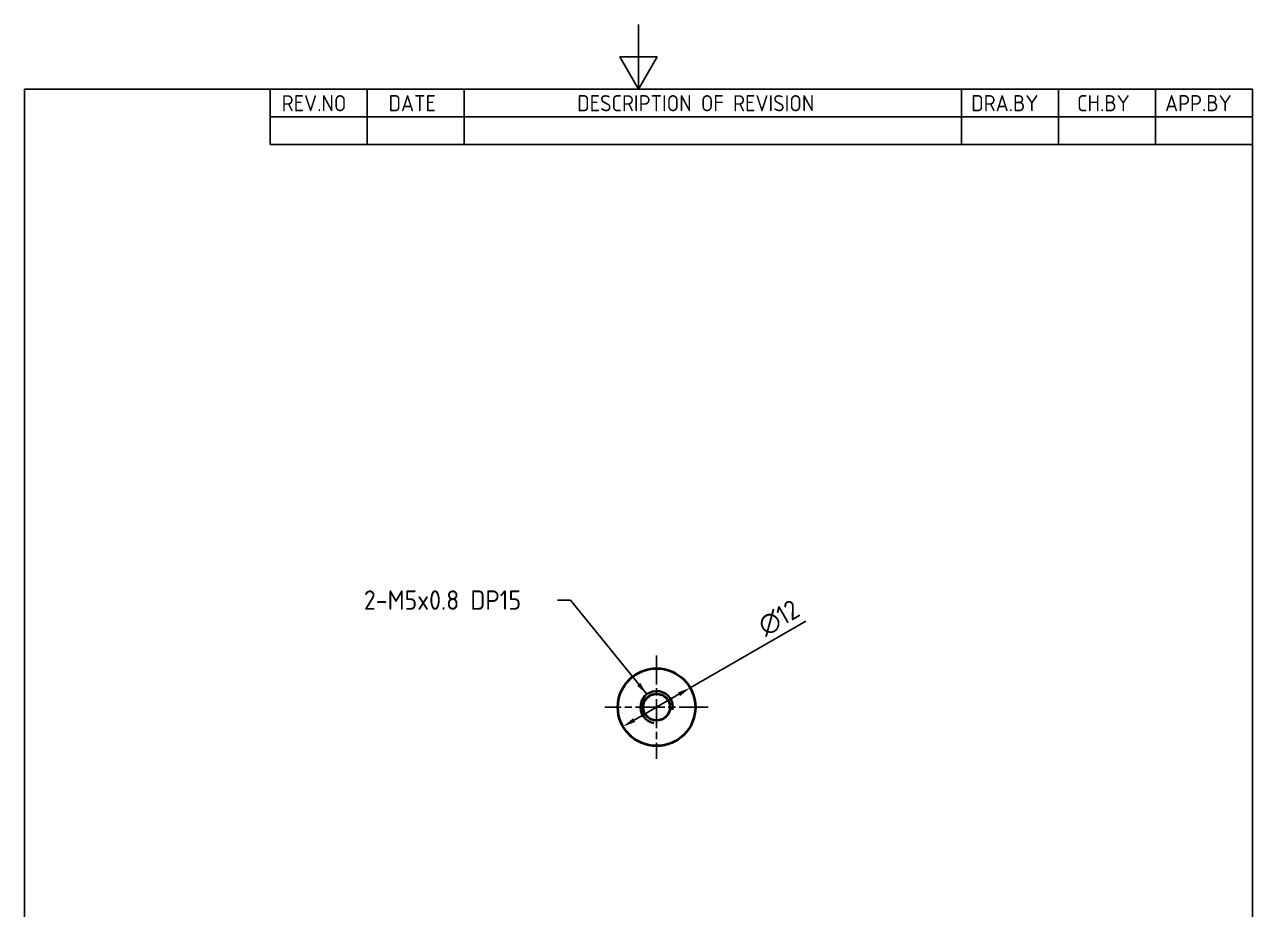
# Model space of a CAD drawing. Header units: millimetres. Extents: x 0 to 210, y 0 to 297.
# Drawn here: x 10 to 200, y 160.1 to 297 of the extents above; entities that cross this region are included whole.
import ezdxf

# ---------------------------------------------------------------- set-up
doc = ezdxf.new("R2010")
doc.units = ezdxf.units.MM
doc.linetypes.add('CHAIN', pattern=[0.35429999999999995, 0.2362, -0.0295, 0.0591, -0.0295])
doc.layers.get('0').update_dxf_attribs({"color": 3, "lineweight": 25})
for name, color, linetype, lineweight in [('가시적인 것(ISO)', 3, 'Continuous', 40), ('가시적인 좁은 것(ISO)', 3, 'Continuous', 35), ('경계(ISO)', 7, 'Continuous', 25), ('기호(ISO)', 5, 'Continuous', 25), ('중심 표식(ISO)', 1, 'Continuous', 25), ('치수(ISO)', 2, 'Continuous', 25)]:
    doc.layers.add(name, color=color, linetype=linetype, lineweight=lineweight)
doc.styles.add('ISO Proportiona M2B', font='isocp.shx')
doc.styles.add('치수 텍스트_PSTEK_POSCO', font='isocp.shx')
doc.dimstyles.new('치수_PSTEK_POSCO', dxfattribs={"dimtxt": 3, "dimasz": 2, "dimexe": 2, "dimexo": 2.5, "dimgap": 1, "dimtad": 1, "dimrnd": 1e-08, "dimdsep": 46, "dimtxsty": '치수 텍스트_PSTEK_POSCO', "dimcen": 0.09, "dimdle": 10, "dimclrd": 7, "dimclre": 7, "dimclrt": 2, "dimadec": 1, "dimazin": 2, "dimtfac": 1, "dimtmove": 0, "dimatfit": 3, "dimfxl": 0, "dimtolj": 1, "dimlwd": -1, "dimlwe": -1, "dimarcsym": 0})
doc.dimstyles.new('치수_PSTEK_POSCO$7', dxfattribs={"dimtxt": 3, "dimasz": 2, "dimexe": 2, "dimexo": 2.5, "dimgap": 1, "dimtad": 1, "dimrnd": 1e-08, "dimdsep": 46, "dimtxsty": '치수 텍스트_PSTEK_POSCO', "dimcen": 0.09, "dimdle": 10, "dimclrd": 7, "dimclre": 7, "dimclrt": 2, "dimadec": 1, "dimazin": 2, "dimtfac": 1, "dimtmove": 0, "dimatfit": 3, "dimfxl": 0, "dimtolj": 1, "dimlwd": -1, "dimlwe": -1, "dimarcsym": 0})

# ---------------------------------------------------------------- blocks, each defined once
blk = doc.blocks.new('경계 Default Border')
at = {"layer": '경계(ISO)', "flags": 128}
for points in [[(105, 297.0000076293945), (105, 287.0000076293945), (102.1132469177246, 292.0000076293945), (107.8867530822754, 292.0000076293945), (105, 287.0000076293945)], [(10, 10), (10, 287.0000076293945), (200, 287.0000076293945), (200, 10), (10, 10)]]:
    blk.add_lwpolyline(points, dxfattribs=at)
blk = doc.blocks.new('*D22')
at = {"layer": 'Defpoints', "color": 0, "transparency": 16777216}
for p in [(112.9955626157129, 194.3947958882799), (102.6032577702991, 188.3947958882809)]:
    blk.add_point(p, dxfattribs=at)
at = {"layer": '치수(ISO)', "color": 7, "transparency": 16777216}
for p, q in [((112.9955626157129, 194.3947958882799), (130.8685850448771, 204.7137901989877)), ((104.335308577868, 189.3947958882807), (111.2635118081439, 193.39479588828))]:
    blk.add_line(p, q, dxfattribs=at)
for points in [[(111.0968451414773, 193.6834710228749), (111.4301784748106, 193.1061207536852), (112.9955626157129, 194.3947958882799)], [(104.1686419112014, 189.6834710228756), (104.5019752445347, 189.1061207536859), (102.6032577702991, 188.3947958882809)]]:
    blk.add_solid(points, dxfattribs=at)
at = {"layer": '치수(ISO)', "color": 2, "transparency": 16777216, "insert": (123.9198368204826, 203.5890208419348), "char_height": 3, "attachment_point": 4, "rotation": 29.99999999999437, "style": '치수 텍스트_PSTEK_POSCO'}
blk.add_mtext('\\A1;∅12', dxfattribs=at)

msp = doc.modelspace()

# ---------------------------------------------------------------- linework, layer by layer
at = {"layer": '가시적인 것(ISO)'}
for radius in [6.000000000000001, 2.067]:
    msp.add_circle((107.799410193006, 191.3947958882804), radius, dxfattribs=at)
at = {"layer": '가시적인 좁은 것(ISO)'}
msp.add_arc((107.799410193006, 191.3947958882804), 2.5, 350.0000000000023, 259.9999999999511, dxfattribs=at)
at = {"layer": '기호(ISO)'}
for p, q in [((48.00000000000001, 287.0000076293945), (200, 287.0000076293945)), ((48.00000000000001, 287.0000076293945), (48.00000000000001, 282.7200076293945)), ((63.00000000000001, 287.0000076293945), (63.00000000000001, 282.7200076293945)), ((78, 287.0000076293945), (78, 282.7200076293945)), ((155, 287.0000076293945), (155, 282.7200076293945)), ((170, 287.0000076293945), (170, 282.7200076293945)), ((185, 287.0000076293945), (185, 282.7200076293945)), ((200, 287.0000076293945), (200, 282.7200076293945)), ((48.00000000000001, 282.7200076293945), (200, 282.7200076293945)), ((48.00000000000001, 282.7200076293945), (48.00000000000001, 278.4400076293945)), ((63.00000000000001, 282.7200076293945), (63.00000000000001, 278.4400076293945)), ((78, 282.7200076293945), (78, 278.4400076293945)), ((155, 282.7200076293945), (155, 278.4400076293945)), ((170, 282.7200076293945), (170, 278.4400076293945)), ((185, 282.7200076293945), (185, 278.4400076293945)), ((200, 282.7200076293945), (200, 278.4400076293945)), ((48.00000000000001, 278.4400076293945), (200, 278.4400076293945))]:
    msp.add_line(p, q, dxfattribs=at)
at = {"layer": '중심 표식(ISO)', "linetype": 'CHAIN', "ltscale": 19.05165100097656}
for p, q in [((107.799410193006, 199.3947958882804), (107.799410193006, 183.3947958882804)), ((115.799410193006, 191.3947958882804), (99.79941019300597, 191.3947958882804))]:
    msp.add_line(p, q, dxfattribs=at)

# ---------------------------------------------------------------- block references
msp.add_blockref('경계 Default Border', (0, 0))

# ---------------------------------------------------------------- texts
at = {"layer": '기호(ISO)', "color": 2, "char_height": 2.5, "attachment_point": 7, "style": 'ISO Proportiona M2B'}
for s, insert in [('REV.NO', (49.7871163682308, 283.5831900503393)), ('DATE', (66.31423177283666, 283.5831900503393)), ('DESCRIPTION OF REVISION', (95.50702043336295, 283.5831900503393)), ('DRA.BY', (156.4757339553203, 283.5831900503393)), ('CH.BY', (172.8642915086116, 283.5831900503393)), ('APP.BY', (186.4777339604403, 283.5831900503393))]:
    msp.add_mtext(s, dxfattribs=dict(at, insert=insert))
at = {"layer": '기호(ISO)', "color": 2, "insert": (62.49912209406497, 207.9665035657113), "char_height": 3.00000011920929, "width": 28.96376860141754, "attachment_point": 4, "line_spacing_factor": 0.5250000357627869, "style": '치수 텍스트_PSTEK_POSCO'}
msp.add_mtext('{2-M5x0.8 DP15}', dxfattribs=at)

# ---------------------------------------------------------------- dimensions: what is measured, and where the dimension line sits
at = {"layer": '치수(ISO)', "color": 7}
dim = msp.add_diameter_dim_2p(p1=(102.6032577702991, 188.3947958882809), p2=(112.9955626157129, 194.3947958882799), dimstyle='치수_PSTEK_POSCO', override={"dimdec": 2, "dimlfac": 1, "dimtp": 0, "dimtm": -0, "dimtdec": 2, "dimatfit": 2}, dxfattribs=at)
dim.commit()
dim.dimension.update_dxf_attribs({"geometry": '*D22', "text_midpoint": (127.5862720496851, 202.8187459076494), "dimtype": 163})

# ---------------------------------------------------------------- leaders
at = {"layer": '기호(ISO)', "color": 7, "annotation_type": 0, "has_hookline": 1, "hookline_direction": 1, "text_width": 25.10044616847621}
msp.add_leader([(106.2897141628075, 193.3874870074464), (94.46289069548251, 207.9665035657113), (92.46289069548251, 207.9665035657113)], dimstyle='치수_PSTEK_POSCO$7', override={"dimtad": 0}, dxfattribs=at)

doc.saveas('drawing.dxf')
